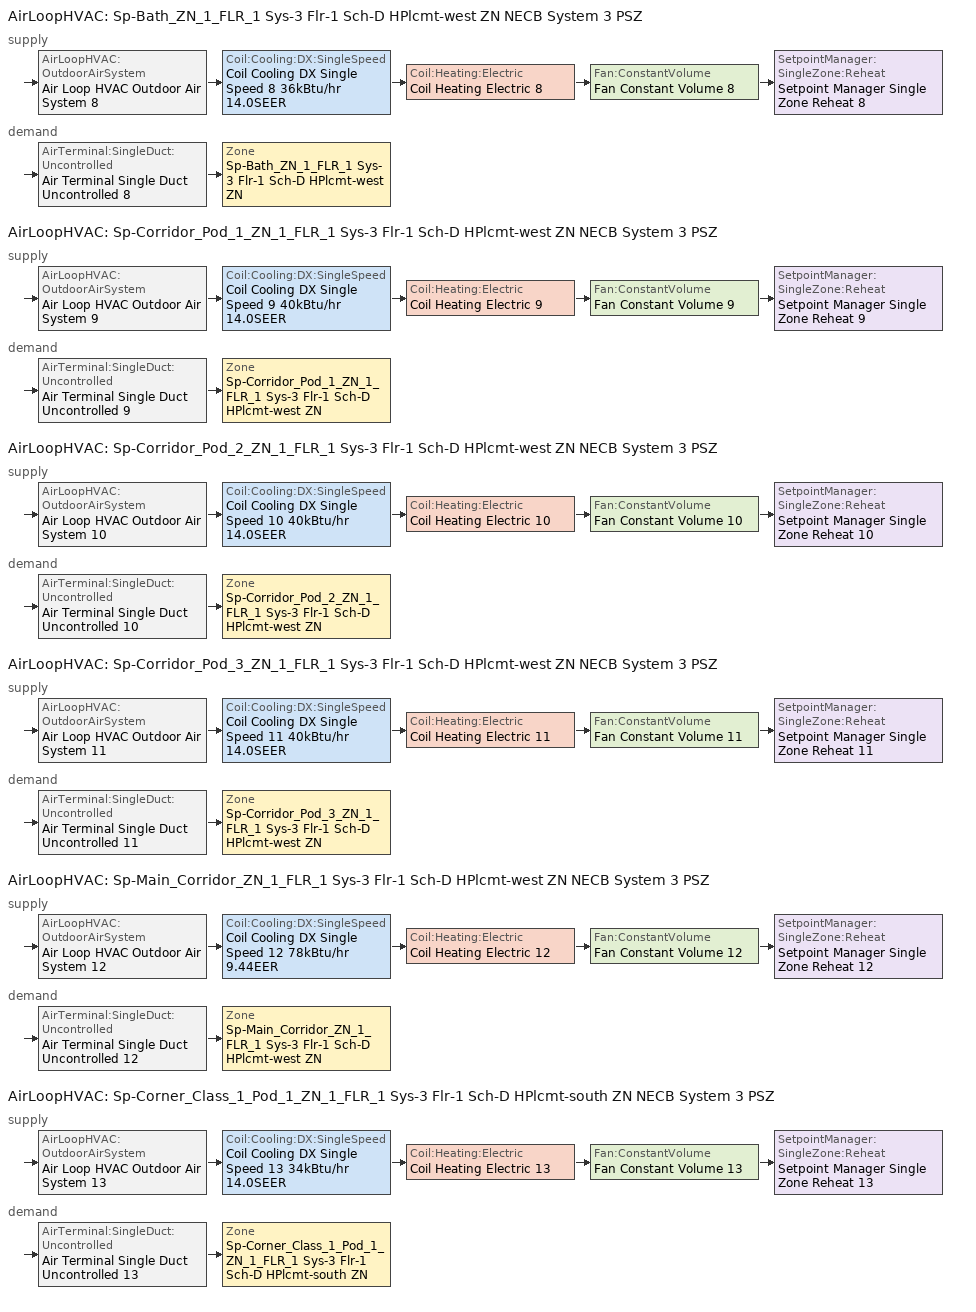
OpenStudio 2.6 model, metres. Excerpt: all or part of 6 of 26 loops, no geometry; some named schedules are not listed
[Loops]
AirLoopHVAC 'Sp-Bath_ZN_1_FLR_1 Sys-3 Flr-1 Sch-D HPlcmt-west ZN NECB System 3 PSZ'
 supply: AirLoopHVAC:OutdoorAirSystem 'Air Loop HVAC Outdoor Air System 8' > Coil:Cooling:DX:SingleSpeed 'Coil Cooling DX Single Speed 8 36kBtu/hr 14.0SEER' > Coil:Heating:Electric 'Coil Heating Electric 8' > Fan:ConstantVolume 'Fan Constant Volume 8' > SetpointManager:SingleZone:Reheat 'Setpoint Manager Single Zone Reheat 8'
 demand: AirTerminal:SingleDuct:Uncontrolled 'Air Terminal Single Duct Uncontrolled 8' > Zone 'Sp-Bath_ZN_1_FLR_1 Sys-3 Flr-1 Sch-D HPlcmt-west ZN'
AirLoopHVAC 'Sp-Corridor_Pod_1_ZN_1_FLR_1 Sys-3 Flr-1 Sch-D HPlcmt-west ZN NECB System 3 PSZ'
 supply: AirLoopHVAC:OutdoorAirSystem 'Air Loop HVAC Outdoor Air System 9' > Coil:Cooling:DX:SingleSpeed 'Coil Cooling DX Single Speed 9 40kBtu/hr 14.0SEER' > Coil:Heating:Electric 'Coil Heating Electric 9' > Fan:ConstantVolume 'Fan Constant Volume 9' > SetpointManager:SingleZone:Reheat 'Setpoint Manager Single Zone Reheat 9'
 demand: AirTerminal:SingleDuct:Uncontrolled 'Air Terminal Single Duct Uncontrolled 9' > Zone 'Sp-Corridor_Pod_1_ZN_1_FLR_1 Sys-3 Flr-1 Sch-D HPlcmt-west ZN'
AirLoopHVAC 'Sp-Corridor_Pod_2_ZN_1_FLR_1 Sys-3 Flr-1 Sch-D HPlcmt-west ZN NECB System 3 PSZ'
 supply: AirLoopHVAC:OutdoorAirSystem 'Air Loop HVAC Outdoor Air System 10' > Coil:Cooling:DX:SingleSpeed 'Coil Cooling DX Single Speed 10 40kBtu/hr 14.0SEER' > Coil:Heating:Electric 'Coil Heating Electric 10' > Fan:ConstantVolume 'Fan Constant Volume 10' > SetpointManager:SingleZone:Reheat 'Setpoint Manager Single Zone Reheat 10'
 demand: AirTerminal:SingleDuct:Uncontrolled 'Air Terminal Single Duct Uncontrolled 10' > Zone 'Sp-Corridor_Pod_2_ZN_1_FLR_1 Sys-3 Flr-1 Sch-D HPlcmt-west ZN'
AirLoopHVAC 'Sp-Corridor_Pod_3_ZN_1_FLR_1 Sys-3 Flr-1 Sch-D HPlcmt-west ZN NECB System 3 PSZ'
 supply: AirLoopHVAC:OutdoorAirSystem 'Air Loop HVAC Outdoor Air System 11' > Coil:Cooling:DX:SingleSpeed 'Coil Cooling DX Single Speed 11 40kBtu/hr 14.0SEER' > Coil:Heating:Electric 'Coil Heating Electric 11' > Fan:ConstantVolume 'Fan Constant Volume 11' > SetpointManager:SingleZone:Reheat 'Setpoint Manager Single Zone Reheat 11'
 demand: AirTerminal:SingleDuct:Uncontrolled 'Air Terminal Single Duct Uncontrolled 11' > Zone 'Sp-Corridor_Pod_3_ZN_1_FLR_1 Sys-3 Flr-1 Sch-D HPlcmt-west ZN'
AirLoopHVAC 'Sp-Main_Corridor_ZN_1_FLR_1 Sys-3 Flr-1 Sch-D HPlcmt-west ZN NECB System 3 PSZ'
 supply: AirLoopHVAC:OutdoorAirSystem 'Air Loop HVAC Outdoor Air System 12' > Coil:Cooling:DX:SingleSpeed 'Coil Cooling DX Single Speed 12 78kBtu/hr 9.44EER' > Coil:Heating:Electric 'Coil Heating Electric 12' > Fan:ConstantVolume 'Fan Constant Volume 12' > SetpointManager:SingleZone:Reheat 'Setpoint Manager Single Zone Reheat 12'
 demand: AirTerminal:SingleDuct:Uncontrolled 'Air Terminal Single Duct Uncontrolled 12' > Zone 'Sp-Main_Corridor_ZN_1_FLR_1 Sys-3 Flr-1 Sch-D HPlcmt-west ZN'
AirLoopHVAC 'Sp-Corner_Class_1_Pod_1_ZN_1_FLR_1 Sys-3 Flr-1 Sch-D HPlcmt-south ZN NECB System 3 PSZ'
 supply: AirLoopHVAC:OutdoorAirSystem 'Air Loop HVAC Outdoor Air System 13' > Coil:Cooling:DX:SingleSpeed 'Coil Cooling DX Single Speed 13 34kBtu/hr 14.0SEER' > Coil:Heating:Electric 'Coil Heating Electric 13' > Fan:ConstantVolume 'Fan Constant Volume 13' > SetpointManager:SingleZone:Reheat 'Setpoint Manager Single Zone Reheat 13'
 demand: AirTerminal:SingleDuct:Uncontrolled 'Air Terminal Single Duct Uncontrolled 13' > Zone 'Sp-Corner_Class_1_Pod_1_ZN_1_FLR_1 Sys-3 Flr-1 Sch-D HPlcmt-south ZN'
[Sizing:Zone] Zone Cooling Design Supply Air Temperature Input Method=SupplyAirTemperature; Zone Cooling Design Supply Air Temperature {C}=13; Zone Cooling Design Supply Air Temperature Difference {deltaC}=11.11; Zone Heating Design Supply Air Temperature Input Method=SupplyAirTemperature; Zone Heating Design Supply Air Temperature {C}=43; Zone Heating Design Supply Air Temperature Difference {deltaC}=11.11; Zone Cooling Design Supply Air Humidity Ratio {kg-H2O/kg-air}=0.0085; Zone Heating Design Supply Air Humidity Ratio {kg-H2O/kg-air}=0.008; Zone Heating Sizing Factor=1.3; Zone Cooling Sizing Factor=1.1; Cooling Design Air Flow Method=DesignDay; Heating Design Air Flow Method=DesignDay; Account for Dedicated Outdoor Air System=No; Dedicated Outdoor Air System Control Strategy=NeutralSupplyAir; Dedicated Outdoor Air Low Setpoint Temperature for Design {C}=autosize; Dedicated Outdoor Air High Setpoint Temperature for Design {C}=autosize
Sp-Bath_ZN_1_FLR_1 Sys-3 Flr-1 Sch-D HPlcmt-west ZN; Sp-Corridor_Pod_1_ZN_1_FLR_1 Sys-3 Flr-1 Sch-D HPlcmt-west ZN; Sp-Corridor_Pod_2_ZN_1_FLR_1 Sys-3 Flr-1 Sch-D HPlcmt-west ZN; Sp-Corridor_Pod_3_ZN_1_FLR_1 Sys-3 Flr-1 Sch-D HPlcmt-west ZN; Sp-Main_Corridor_ZN_1_FLR_1 Sys-3 Flr-1 Sch-D HPlcmt-west ZN; Sp-Corner_Class_1_Pod_1_ZN_1_FLR_1 Sys-3 Flr-1 Sch-D HPlcmt-south ZN
[Zone equipment]
Sp-Bath_ZN_1_FLR_1 Sys-3 Flr-1 Sch-D HPlcmt-west ZN: Air Terminal Single Duct Uncontrolled 8, Zone HVAC Baseboard Convective Electric 8
Sp-Corridor_Pod_1_ZN_1_FLR_1 Sys-3 Flr-1 Sch-D HPlcmt-west ZN: Air Terminal Single Duct Uncontrolled 9, Zone HVAC Baseboard Convective Electric 9
Sp-Corridor_Pod_2_ZN_1_FLR_1 Sys-3 Flr-1 Sch-D HPlcmt-west ZN: Air Terminal Single Duct Uncontrolled 10, Zone HVAC Baseboard Convective Electric 10
Sp-Corridor_Pod_3_ZN_1_FLR_1 Sys-3 Flr-1 Sch-D HPlcmt-west ZN: Air Terminal Single Duct Uncontrolled 11, Zone HVAC Baseboard Convective Electric 11
Sp-Main_Corridor_ZN_1_FLR_1 Sys-3 Flr-1 Sch-D HPlcmt-west ZN: Air Terminal Single Duct Uncontrolled 12, Zone HVAC Baseboard Convective Electric 12
Sp-Corner_Class_1_Pod_1_ZN_1_FLR_1 Sys-3 Flr-1 Sch-D HPlcmt-south ZN: Air Terminal Single Duct Uncontrolled 13, Zone HVAC Baseboard Convective Electric 13
[AirLoopHVAC] Design Supply Air Flow Rate {m3/s}=AutoSize
Name | Availability Schedule
Sp-Bath_ZN_1_FLR_1 Sys-3 Flr-1 Sch-D HPlcmt-west ZN NECB System 3 PSZ | Sp-Bath_ZN_1_FLR_1 Sys-3 Flr-1 Sch-D HPlcmt-west ZN NECB System 3 PSZ Occ Sch
Sp-Corridor_Pod_1_ZN_1_FLR_1 Sys-3 Flr-1 Sch-D HPlcmt-west ZN NECB System 3 PSZ | Sp-Corridor_Pod_1_ZN_1_FLR_1 Sys-3 Flr-1 Sch-D HPlcmt-west ZN NECB System 3 PSZ Occ Sch
Sp-Corridor_Pod_2_ZN_1_FLR_1 Sys-3 Flr-1 Sch-D HPlcmt-west ZN NECB System 3 PSZ | Sp-Corridor_Pod_2_ZN_1_FLR_1 Sys-3 Flr-1 Sch-D HPlcmt-west ZN NECB System 3 PSZ Occ Sch
Sp-Corridor_Pod_3_ZN_1_FLR_1 Sys-3 Flr-1 Sch-D HPlcmt-west ZN NECB System 3 PSZ | Sp-Corridor_Pod_3_ZN_1_FLR_1 Sys-3 Flr-1 Sch-D HPlcmt-west ZN NECB System 3 PSZ Occ Sch
Sp-Main_Corridor_ZN_1_FLR_1 Sys-3 Flr-1 Sch-D HPlcmt-west ZN NECB System 3 PSZ | Sp-Main_Corridor_ZN_1_FLR_1 Sys-3 Flr-1 Sch-D HPlcmt-west ZN NECB System 3 PSZ Occ Sch
Sp-Corner_Class_1_Pod_1_ZN_1_FLR_1 Sys-3 Flr-1 Sch-D HPlcmt-south ZN NECB System 3 PSZ | Sp-Corner_Class_1_Pod_1_ZN_1_FLR_1 Sys-3 Flr-1 Sch-D HPlcmt-south ZN NECB System 3 PSZ Occ Sch
[Sizing:System] Type of Load to Size On=Sensible; Design Outdoor Air Flow Rate {m3/s}=Autosize; Minimum System Air Flow Ratio=1; Preheat Design Temperature {C}=7; Preheat Design Humidity Ratio {kg-H2O/kg-Air}=0.008; Precool Design Temperature {C}=13; Precool Design Humidity Ratio {kg-H2O/kg-Air}=0.008; Central Cooling Design Supply Air Temperature {C}=13; Central Heating Design Supply Air Temperature {C}=43; Sizing Option=NonCoincident; 100% Outdoor Air in Cooling=No; 100% Outdoor Air in Heating=No; Central Cooling Design Supply Air Humidity Ratio {kg-H2O/kg-Air}=0.0085; Central Heating Design Supply Air Humidity Ratio {kg-H2O/kg-Air}=0.008; Cooling Design Air Flow Method=DesignDay; Cooling Design Air Flow Rate {m3/s}=0; Heating Design Air Flow Method=DesignDay; Heating Design Air Flow Rate {m3/s}=0; System Outdoor Air Method=ZoneSum; Zone Maximum Outdoor Air Fraction=1; Cooling Supply Air Flow Rate Per Floor Area {m3/s-m2}=0.00996765; Cooling Fraction of Autosized Cooling Supply Air Flow Rate=1; Cooling Supply Air Flow Rate Per Unit Cooling Capacity {m3/s-W}=3.94755e-05; Heating Supply Air Flow Rate Per Floor Area {m3/s-m2}=0.00996765; Heating Fraction of Autosized Heating Supply Air Flow Rate=1; Heating Fraction of Autosized Cooling Supply Air Flow Rate=1; Heating Supply Air Flow Rate Per Unit Heating Capacity {m3/s-W}=3.15882e-05; Cooling Design Capacity Method=CoolingDesignCapacity; Cooling Design Capacity {W}=autosize; Cooling Design Capacity Per Floor Area {W/m2}=234.7; Fraction of Autosized Cooling Design Capacity=1; Heating Design Capacity Method=HeatingDesignCapacity; Heating Design Capacity {W}=autosize; Heating Design Capacity Per Floor Area {W/m2}=157; Fraction of Autosized Heating Design Capacity=1; Central Cooling Capacity Control Method=OnOff
Sp-Bath_ZN_1_FLR_1 Sys-3 Flr-1 Sch-D HPlcmt-west ZN NECB System 3 PSZ; Sp-Corridor_Pod_1_ZN_1_FLR_1 Sys-3 Flr-1 Sch-D HPlcmt-west ZN NECB System 3 PSZ; Sp-Corridor_Pod_2_ZN_1_FLR_1 Sys-3 Flr-1 Sch-D HPlcmt-west ZN NECB System 3 PSZ; Sp-Corridor_Pod_3_ZN_1_FLR_1 Sys-3 Flr-1 Sch-D HPlcmt-west ZN NECB System 3 PSZ; Sp-Main_Corridor_ZN_1_FLR_1 Sys-3 Flr-1 Sch-D HPlcmt-west ZN NECB System 3 PSZ; Sp-Corner_Class_1_Pod_1_ZN_1_FLR_1 Sys-3 Flr-1 Sch-D HPlcmt-south ZN NECB System 3 PSZ
[Fan:ConstantVolume] Availability Schedule=Always On Discrete; Fan Efficiency=0.39975; Pressure Rise {Pa}=640; Maximum Flow Rate {m3/s}=AutoSize; Motor Efficiency=0.615
Fan Constant Volume 8; Fan Constant Volume 9; Fan Constant Volume 10; Fan Constant Volume 11; Fan Constant Volume 12; Fan Constant Volume 13
[Coil:Heating:Electric] Availability Schedule=Always On Discrete
Coil Heating Electric 8; Coil Heating Electric 9; Coil Heating Electric 10; Coil Heating Electric 11; Coil Heating Electric 12; Coil Heating Electric 13
[Coil:Cooling:DX:SingleSpeed] Availability Schedule=Always On Discrete; Rated Total Cooling Capacity {W}=autosize; Rated Sensible Heat Ratio=autosize; Rated Air Flow Rate {m3/s}=autosize; Rated Evaporator Fan Power Per Volume Flow Rate {W/(m3/s)}=773.3; Total Cooling Capacity Function of Temperature Curve=DXCOOL-NECB2011-REF-CAPFT; Total Cooling Capacity Function of Flow Fraction Curve=DXCOOL-NECB2011-REF-CAPFFLOW; Energy Input Ratio Function of Temperature Curve=DXCOOL-NECB2011-REF-COOLEIRFT; Energy Input Ratio Function of Flow Fraction Curve=DXCOOL-NECB2011-REF-COOLEIRFFLOW; Part Load Fraction Correlation Curve=DXCOOL-NECB2011-REF-COOLPLFFPLR; Condenser Type=AirCooled; Evaporative Condenser Effectiveness=0; Evaporative Condenser Air Flow Rate {m3/s}=Autosize; Evaporative Condenser Pump Rated Power Consumption {W}=Autosize; Crankcase Heater Capacity {W}=0; Maximum Outdoor Dry-Bulb Temperature for Crankcase Heater Operation {C}=0; Basin Heater Capacity {W/K}=0; Basin Heater Setpoint Temperature {C}=10
Name | Rated COP {W/W}
Coil Cooling DX Single Speed 8 36kBtu/hr 14.0SEER; Coil Cooling DX Single Speed 9 40kBtu/hr 14.0SEER; Coil Cooling DX Single Speed 10 40kBtu/hr 14.0SEER; Coil Cooling DX Single Speed 11 40kBtu/hr 14.0SEER; Coil Cooling DX Single Speed 13 34kBtu/hr 14.0SEER | 3.8248
Coil Cooling DX Single Speed 12 78kBtu/hr 9.44EER | 3.24833
[Controller:OutdoorAir] Minimum Outdoor Air Flow Rate {m3/s}=autosize; Maximum Outdoor Air Flow Rate {m3/s}=Autosize; Economizer Control Action Type=ModulateFlow; Lockout Type=NoLockout; Minimum Limit Type=FixedMinimum; High Humidity Control=No; Heat Recovery Bypass Control Type=BypassWhenWithinEconomizerLimits
Name | Economizer Control Type | Economizer Maximum Limit Dry-Bulb Temperature {C} | Economizer Maximum Limit Enthalpy {J/kg} | Economizer Minimum Limit Dry-Bulb Temperature {C} | Minimum Outdoor Air Schedule | Controller Mechanical Ventilation
Controller Outdoor Air 8 | NoEconomizer | 28 | 64000 | -100 | Sp-Bath_ZN_1_FLR_1 Sys-3 Flr-1 Sch-D HPlcmt-west ZN NECB System 3 PSZ Occ Sch | Controller Mechanical Ventilation 8
Controller Outdoor Air 9 | NoEconomizer | 28 | 64000 | -100 | Sp-Corridor_Pod_1_ZN_1_FLR_1 Sys-3 Flr-1 Sch-D HPlcmt-west ZN NECB System 3 PSZ Occ Sch | Controller Mechanical Ventilation 9
Controller Outdoor Air 10 | NoEconomizer | 28 | 64000 | -100 | Sp-Corridor_Pod_2_ZN_1_FLR_1 Sys-3 Flr-1 Sch-D HPlcmt-west ZN NECB System 3 PSZ Occ Sch | Controller Mechanical Ventilation 10
Controller Outdoor Air 11 | NoEconomizer | 28 | 64000 | -100 | Sp-Corridor_Pod_3_ZN_1_FLR_1 Sys-3 Flr-1 Sch-D HPlcmt-west ZN NECB System 3 PSZ Occ Sch | Controller Mechanical Ventilation 11
Controller Outdoor Air 12 | DifferentialEnthalpy |  |  |  | Sp-Main_Corridor_ZN_1_FLR_1 Sys-3 Flr-1 Sch-D HPlcmt-west ZN NECB System 3 PSZ Occ Sch | Controller Mechanical Ventilation 12
Controller Outdoor Air 13 | NoEconomizer | 28 | 64000 | -100 | Sp-Corner_Class_1_Pod_1_ZN_1_FLR_1 Sys-3 Flr-1 Sch-D HPlcmt-south ZN NECB System 3 PSZ Occ Sch | Controller Mechanical Ventilation 13
[Controller:MechanicalVentilation] Availability Schedule=Always On Discrete; System Outdoor Air Method=ZoneSum
Controller Mechanical Ventilation 8; Controller Mechanical Ventilation 9; Controller Mechanical Ventilation 10; Controller Mechanical Ventilation 11; Controller Mechanical Ventilation 12; Controller Mechanical Ventilation 13
[AirLoopHVAC:OutdoorAirSystem]
Name | Controller
Air Loop HVAC Outdoor Air System 8 | Controller Outdoor Air 8
Air Loop HVAC Outdoor Air System 9 | Controller Outdoor Air 9
Air Loop HVAC Outdoor Air System 10 | Controller Outdoor Air 10
Air Loop HVAC Outdoor Air System 11 | Controller Outdoor Air 11
Air Loop HVAC Outdoor Air System 12 | Controller Outdoor Air 12
Air Loop HVAC Outdoor Air System 13 | Controller Outdoor Air 13
[SetpointManager:SingleZone:Reheat] Minimum Supply Air Temperature {C}=13; Maximum Supply Air Temperature {C}=43
Name | Control Zone
Setpoint Manager Single Zone Reheat 8 | Sp-Bath_ZN_1_FLR_1 Sys-3 Flr-1 Sch-D HPlcmt-west ZN
Setpoint Manager Single Zone Reheat 9 | Sp-Corridor_Pod_1_ZN_1_FLR_1 Sys-3 Flr-1 Sch-D HPlcmt-west ZN
Setpoint Manager Single Zone Reheat 10 | Sp-Corridor_Pod_2_ZN_1_FLR_1 Sys-3 Flr-1 Sch-D HPlcmt-west ZN
Setpoint Manager Single Zone Reheat 11 | Sp-Corridor_Pod_3_ZN_1_FLR_1 Sys-3 Flr-1 Sch-D HPlcmt-west ZN
Setpoint Manager Single Zone Reheat 12 | Sp-Main_Corridor_ZN_1_FLR_1 Sys-3 Flr-1 Sch-D HPlcmt-west ZN
Setpoint Manager Single Zone Reheat 13 | Sp-Corner_Class_1_Pod_1_ZN_1_FLR_1 Sys-3 Flr-1 Sch-D HPlcmt-south ZN
[AirTerminal:SingleDuct:Uncontrolled] Availability Schedule=Always On Discrete; Maximum Air Flow Rate {m3/s}=AutoSize
Air Terminal Single Duct Uncontrolled 8; Air Terminal Single Duct Uncontrolled 9; Air Terminal Single Duct Uncontrolled 10; Air Terminal Single Duct Uncontrolled 11; Air Terminal Single Duct Uncontrolled 12; Air Terminal Single Duct Uncontrolled 13
[ZoneHVAC:Baseboard:Convective:Electric] Availability Schedule=Always On Discrete; Nominal Capacity {W}=autosize; Efficiency=1
Zone HVAC Baseboard Convective Electric 8; Zone HVAC Baseboard Convective Electric 9; Zone HVAC Baseboard Convective Electric 10; Zone HVAC Baseboard Convective Electric 11; Zone HVAC Baseboard Convective Electric 12; Zone HVAC Baseboard Convective Electric 13
[Schedule:Ruleset]
Name | Default Day Schedule | Summer Design Day Schedule | Winter Design Day Schedule
Sp-Bath_ZN_1_FLR_1 Sys-3 Flr-1 Sch-D HPlcmt-west ZN NECB System 3 PSZ Occ Sch | Sp-Bath_ZN_1_FLR_1 Sys-3 Flr-1 Sch-D HPlcmt-west ZN NECB System 3 PSZ Occ Sch Default | Sp-Bath_ZN_1_FLR_1 Sys-3 Flr-1 Sch-D HPlcmt-west ZN NECB System 3 PSZ Occ Sch Summer Design Day | Sp-Bath_ZN_1_FLR_1 Sys-3 Flr-1 Sch-D HPlcmt-west ZN NECB System 3 PSZ Occ Sch Winter Design Day
Sp-Corner_Class_1_Pod_1_ZN_1_FLR_1 Sys-3 Flr-1 Sch-D HPlcmt-south ZN NECB System 3 PSZ Occ Sch | Sp-Corner_Class_1_Pod_1_ZN_1_FLR_1 Sys-3 Flr-1 Sch-D HPlcmt-south ZN NECB System 3 PSZ Occ Sch Default | Sp-Corner_Class_1_Pod_1_ZN_1_FLR_1 Sys-3 Flr-1 Sch-D HPlcmt-south ZN NECB System 3 PSZ Occ Sch Summer Design Day | Sp-Corner_Class_1_Pod_1_ZN_1_FLR_1 Sys-3 Flr-1 Sch-D HPlcmt-south ZN NECB System 3 PSZ Occ Sch Winter Design Day
Sp-Corridor_Pod_1_ZN_1_FLR_1 Sys-3 Flr-1 Sch-D HPlcmt-west ZN NECB System 3 PSZ Occ Sch | Sp-Corridor_Pod_1_ZN_1_FLR_1 Sys-3 Flr-1 Sch-D HPlcmt-west ZN NECB System 3 PSZ Occ Sch Default | Sp-Corridor_Pod_1_ZN_1_FLR_1 Sys-3 Flr-1 Sch-D HPlcmt-west ZN NECB System 3 PSZ Occ Sch Summer Design Day | Sp-Corridor_Pod_1_ZN_1_FLR_1 Sys-3 Flr-1 Sch-D HPlcmt-west ZN NECB System 3 PSZ Occ Sch Winter Design Day
Sp-Corridor_Pod_2_ZN_1_FLR_1 Sys-3 Flr-1 Sch-D HPlcmt-west ZN NECB System 3 PSZ Occ Sch | Sp-Corridor_Pod_2_ZN_1_FLR_1 Sys-3 Flr-1 Sch-D HPlcmt-west ZN NECB System 3 PSZ Occ Sch Default | Sp-Corridor_Pod_2_ZN_1_FLR_1 Sys-3 Flr-1 Sch-D HPlcmt-west ZN NECB System 3 PSZ Occ Sch Summer Design Day | Sp-Corridor_Pod_2_ZN_1_FLR_1 Sys-3 Flr-1 Sch-D HPlcmt-west ZN NECB System 3 PSZ Occ Sch Winter Design Day
Sp-Corridor_Pod_3_ZN_1_FLR_1 Sys-3 Flr-1 Sch-D HPlcmt-west ZN NECB System 3 PSZ Occ Sch | Sp-Corridor_Pod_3_ZN_1_FLR_1 Sys-3 Flr-1 Sch-D HPlcmt-west ZN NECB System 3 PSZ Occ Sch Default | Sp-Corridor_Pod_3_ZN_1_FLR_1 Sys-3 Flr-1 Sch-D HPlcmt-west ZN NECB System 3 PSZ Occ Sch Summer Design Day | Sp-Corridor_Pod_3_ZN_1_FLR_1 Sys-3 Flr-1 Sch-D HPlcmt-west ZN NECB System 3 PSZ Occ Sch Winter Design Day
Sp-Main_Corridor_ZN_1_FLR_1 Sys-3 Flr-1 Sch-D HPlcmt-west ZN NECB System 3 PSZ Occ Sch | Sp-Main_Corridor_ZN_1_FLR_1 Sys-3 Flr-1 Sch-D HPlcmt-west ZN NECB System 3 PSZ Occ Sch Default | Sp-Main_Corridor_ZN_1_FLR_1 Sys-3 Flr-1 Sch-D HPlcmt-west ZN NECB System 3 PSZ Occ Sch Summer Design Day | Sp-Main_Corridor_ZN_1_FLR_1 Sys-3 Flr-1 Sch-D HPlcmt-west ZN NECB System 3 PSZ Occ Sch Winter Design Day
[Schedule:Day]
Sp-Bath_ZN_1_FLR_1 Sys-3 Flr-1 Sch-D HPlcmt-west ZN NECB System 3 PSZ Occ Sch Default; Sp-Bath_ZN_1_FLR_1 Sys-3 Flr-1 Sch-D HPlcmt-west ZN NECB System 3 PSZ Occ Sch Winter Design Day; Sp-Bath_ZN_1_FLR_1 Sys-3 Flr-1 Sch-D HPlcmt-west ZN NECB System 3 PSZ Occ Sch Summer Design Day; Sp-Corridor_Pod_1_ZN_1_FLR_1 Sys-3 Flr-1 Sch-D HPlcmt-west ZN NECB System 3 PSZ Occ Sch Default: 24, 0, 1
[Schedule:Rule] Schedule Ruleset=Sp-Bath_ZN_1_FLR_1 Sys-3 Flr-1 Sch-D HPlcmt-west ZN NECB System 3 PSZ Occ Sch; Date Specification Type=DateRange; Start Month=1; Start Day=1; End Month=12
Sp-Bath_ZN_1_FLR_1 Sys-3 Flr-1 Sch-D HPlcmt-west ZN NECB System 3 PSZ Occ Sch Monday Rule: Rule Order=6; Day Schedule=Sp-Bath_ZN_1_FLR_1 Sys-3 Flr-1 Sch-D HPlcmt-west ZN NECB System 3 PSZ Occ Sch Monday; Apply Monday=Yes; End Day=25
Sp-Bath_ZN_1_FLR_1 Sys-3 Flr-1 Sch-D HPlcmt-west ZN NECB System 3 PSZ Occ Sch Tuesday Rule: Rule Order=5; Day Schedule=Sp-Bath_ZN_1_FLR_1 Sys-3 Flr-1 Sch-D HPlcmt-west ZN NECB System 3 PSZ Occ Sch Tuesday; End Day=26; Apply Tuesday=Yes
Sp-Bath_ZN_1_FLR_1 Sys-3 Flr-1 Sch-D HPlcmt-west ZN NECB System 3 PSZ Occ Sch Wednesday Rule: Rule Order=4; Day Schedule=Sp-Bath_ZN_1_FLR_1 Sys-3 Flr-1 Sch-D HPlcmt-west ZN NECB System 3 PSZ Occ Sch Wednesday; End Day=27; Apply Wednesday=Yes
Sp-Bath_ZN_1_FLR_1 Sys-3 Flr-1 Sch-D HPlcmt-west ZN NECB System 3 PSZ Occ Sch Thursday Rule: Rule Order=3; Day Schedule=Sp-Bath_ZN_1_FLR_1 Sys-3 Flr-1 Sch-D HPlcmt-west ZN NECB System 3 PSZ Occ Sch Thursday; End Day=28; Apply Thursday=Yes
Sp-Bath_ZN_1_FLR_1 Sys-3 Flr-1 Sch-D HPlcmt-west ZN NECB System 3 PSZ Occ Sch Friday Rule: Rule Order=2; Day Schedule=Sp-Bath_ZN_1_FLR_1 Sys-3 Flr-1 Sch-D HPlcmt-west ZN NECB System 3 PSZ Occ Sch Friday; End Day=29; Apply Friday=Yes
Sp-Bath_ZN_1_FLR_1 Sys-3 Flr-1 Sch-D HPlcmt-west ZN NECB System 3 PSZ Occ Sch Saturday Rule: Rule Order=1; Day Schedule=Sp-Bath_ZN_1_FLR_1 Sys-3 Flr-1 Sch-D HPlcmt-west ZN NECB System 3 PSZ Occ Sch Saturday; End Day=30; Apply Saturday=Yes
Sp-Bath_ZN_1_FLR_1 Sys-3 Flr-1 Sch-D HPlcmt-west ZN NECB System 3 PSZ Occ Sch Sunday Rule: Rule Order=0; Day Schedule=Sp-Bath_ZN_1_FLR_1 Sys-3 Flr-1 Sch-D HPlcmt-west ZN NECB System 3 PSZ Occ Sch Sunday; End Day=31; Apply Sunday=Yes
[Schedule:Constant]
Always On Discrete: Value=1
[Curve:Biquadratic] Minimum Value of x=13; Maximum Value of x=24; Minimum Value of y=24; Maximum Value of y=46
Name | Coefficient1 Constant | Coefficient2 x | Coefficient3 x**2 | Coefficient4 y | Coefficient5 y**2 | Coefficient6 x*y
DXCOOL-NECB2011-REF-CAPFT | 0.867905 | 0.0142459 | 0.00055436 | -0.0075575 | 3.3e-05 | -0.0001918
DXCOOL-NECB2011-REF-COOLEIRFT | 0.116936 | 0.0284933 | -0.0004112 | 0.0214108 | 0.00016103 | -0.0006791
[Curve:Quadratic] Coefficient1 Constant=1; Coefficient2 x=0; Coefficient3 x**2=0; Minimum Value of x=0; Maximum Value of x=1
DXCOOL-NECB2011-REF-CAPFFLOW; DXCOOL-NECB2011-REF-COOLEIRFFLOW
[Curve:Cubic]
DXCOOL-NECB2011-REF-COOLPLFFPLR: Coefficient1 Constant=0.0277; Coefficient2 x=4.9151; Coefficient3 x**2=-8.184; Coefficient4 x**3=4.2702; Minimum Value of x=0.7; Maximum Value of x=1
